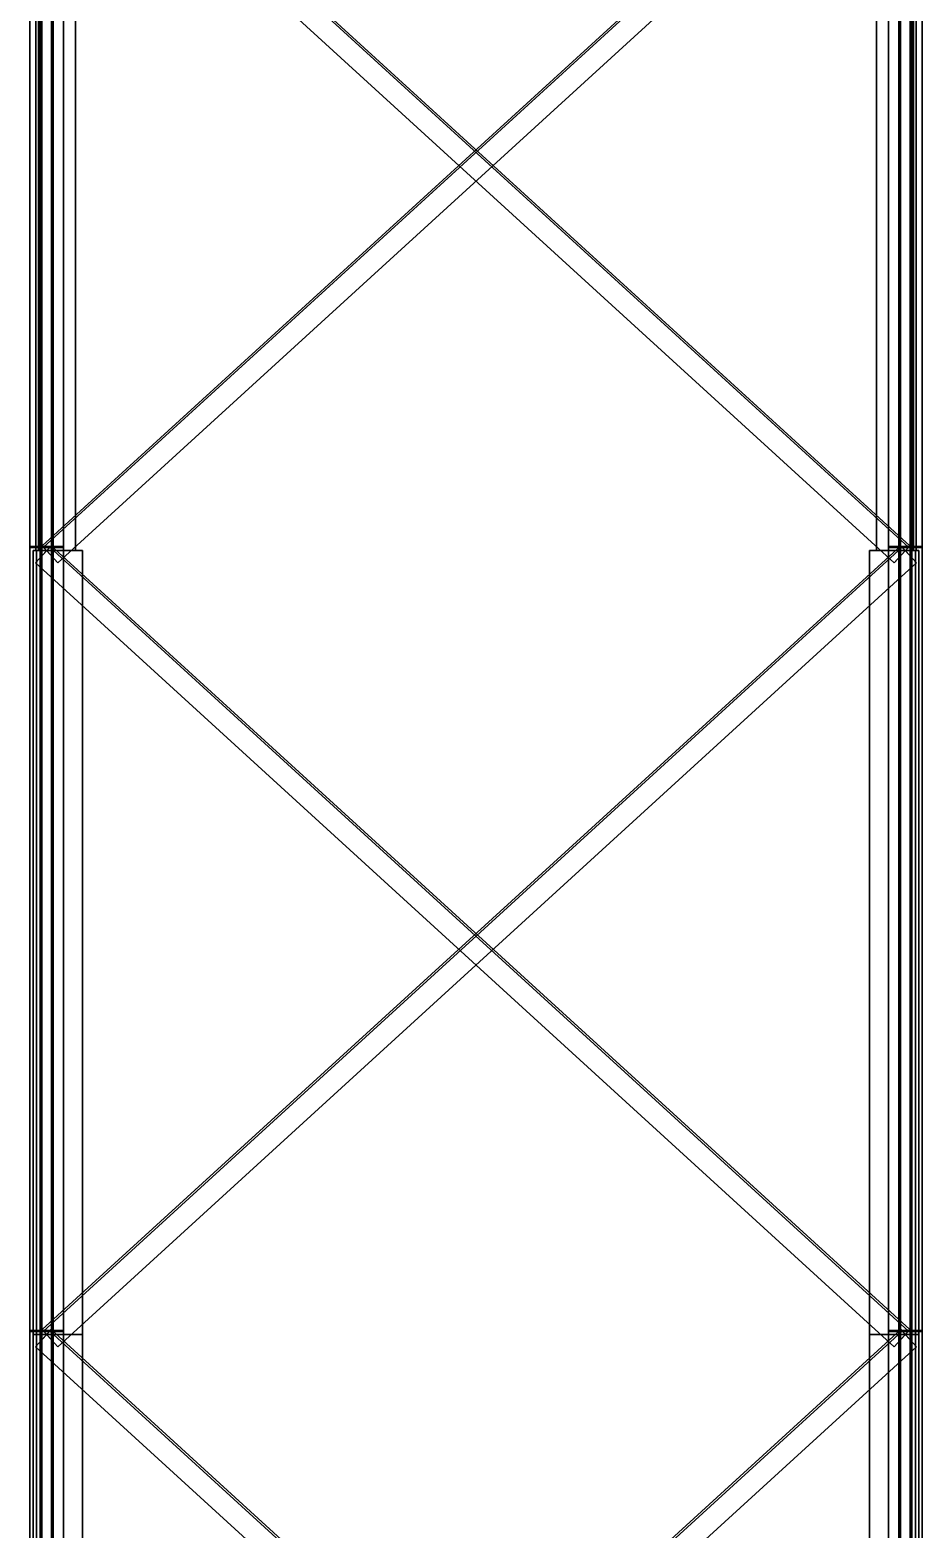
# Model space of a CAD drawing. Extents: x -14.2 to 13.4, y -20.5 to 46.3.
# Drawn here: x -1.351 to 1.351, y 28.161 to 32.702 of the extents above; entities that cross this region are included whole.
import ezdxf

# ---------------------------------------------------------------- set-up
doc = ezdxf.new("R2010")
doc.units = 0

msp = doc.modelspace()

# ---------------------------------------------------------------- linework, layer by layer
at = {"layer": '1', "color": 5}
for points in [[(-1.2867, 33.5146, 1.0197), (1.3133, 31.1396, 1.0197), (1.2661, 31.0879, 1.0197), (-1.3339, 33.4629, 1.0197)], [(-1.3339, 33.4629, -1.0197), (1.2661, 31.0879, -1.0197), (1.3133, 31.1396, -1.0197), (-1.2867, 33.5146, -1.0197)], [(1.3339, 33.4629, 1.0197), (-1.2661, 31.0879, 1.0197), (-1.3133, 31.1396, 1.0197), (1.2867, 33.5146, 1.0197)], [(1.2867, 33.5146, 0.9497), (-1.3133, 31.1396, 0.9497), (-1.3093, 31.1351, 0.9497), (1.2907, 33.5101, 0.9497)], [(1.2867, 33.5146, 1.0197), (-1.3133, 31.1396, 1.0197), (-1.3133, 31.1396, 0.9497), (1.2867, 33.5146, 0.9497)], [(1.2867, 33.5146, -0.9497), (-1.3133, 31.1396, -0.9497), (-1.3133, 31.1396, -1.0197), (1.2867, 33.5146, -1.0197)], [(1.2907, 33.5101, -0.9497), (-1.3093, 31.1351, -0.9497), (-1.3133, 31.1396, -0.9497), (1.2867, 33.5146, -0.9497)], [(1.2867, 33.5146, -1.0197), (-1.3133, 31.1396, -1.0197), (-1.2661, 31.0879, -1.0197), (1.3339, 33.4629, -1.0197)], [(-1.2907, 33.5101, 0.9497), (1.3093, 31.1351, 0.9497), (1.3133, 31.1396, 0.9497), (-1.2867, 33.5146, 0.9497)], [(-1.2867, 33.5146, -0.9497), (1.3133, 31.1396, -0.9497), (1.3093, 31.1351, -0.9497), (-1.2907, 33.5101, -0.9497)], [(-1.2867, 33.5146, 0.9497), (1.3133, 31.1396, 0.9497), (1.3133, 31.1396, 1.0197), (-1.2867, 33.5146, 1.0197)], [(-1.2867, 33.5146, -1.0197), (1.3133, 31.1396, -1.0197), (1.3133, 31.1396, -0.9497), (-1.2867, 33.5146, -0.9497)], [(-1.3506, 33.5125, 0.9852), (-1.3506, 31.1375, -1.0148), (-1.2806, 31.1375, -1.0148), (-1.2806, 33.5125, 0.9852)], [(-1.3506, 33.5092, 0.989), (-1.3506, 31.1342, -1.011), (-1.3506, 31.1375, -1.0148), (-1.3506, 33.5125, 0.9852)], [(-1.2856, 33.5092, 0.989), (-1.2856, 31.1342, -1.011), (-1.3506, 31.1342, -1.011), (-1.3506, 33.5092, 0.989)], [(-1.3339, 33.4629, 1.0137), (1.2661, 31.0879, 1.0137), (1.3093, 31.1351, 1.0137), (-1.2907, 33.5101, 1.0137)], [(-1.2907, 33.5101, -1.0137), (1.3093, 31.1351, -1.0137), (1.2661, 31.0879, -1.0137), (-1.3339, 33.4629, -1.0137)], [(-1.2494, 33.5125, -0.9852), (-1.2494, 31.1375, 1.0148), (-1.3194, 31.1375, 1.0148), (-1.3194, 33.5125, -0.9852)], [(-1.3194, 33.5125, -0.9852), (-1.3194, 31.1375, 1.0148), (-1.3194, 31.0924, 0.9613), (-1.3194, 33.4674, -1.0387)], [(-1.3144, 33.5092, -0.989), (-1.3144, 31.1342, 1.011), (-1.2494, 31.1342, 1.011), (-1.2494, 33.5092, -0.989)], [(-1.3144, 33.4674, -1.0387), (-1.3144, 31.0924, 0.9613), (-1.3144, 31.1342, 1.011), (-1.3144, 33.5092, -0.989)], [(1.2907, 33.5101, 1.0137), (-1.3093, 31.1351, 1.0137), (-1.2661, 31.0879, 1.0137), (1.3339, 33.4629, 1.0137)], [(1.2907, 33.5101, 0.9497), (-1.3093, 31.1351, 0.9497), (-1.3093, 31.1351, 1.0137), (1.2907, 33.5101, 1.0137)], [(1.2907, 33.5101, -1.0137), (-1.3093, 31.1351, -1.0137), (-1.3093, 31.1351, -0.9497), (1.2907, 33.5101, -0.9497)], [(1.3339, 33.4629, -1.0137), (-1.2661, 31.0879, -1.0137), (-1.3093, 31.1351, -1.0137), (1.2907, 33.5101, -1.0137)], [(-1.2907, 33.5101, 1.0137), (1.3093, 31.1351, 1.0137), (1.3093, 31.1351, 0.9497), (-1.2907, 33.5101, 0.9497)], [(-1.2907, 33.5101, -0.9497), (1.3093, 31.1351, -0.9497), (1.3093, 31.1351, -1.0137), (-1.2907, 33.5101, -1.0137)], [(-1.2856, 33.4674, 1.0387), (-1.2856, 31.0924, -0.9613), (-1.2856, 31.1342, -1.011), (-1.2856, 33.5092, 0.989)], [(-1.2806, 33.5125, 0.9852), (-1.2806, 31.1375, -1.0148), (-1.2806, 31.0924, -0.9613), (-1.2806, 33.4674, 1.0387)], [(-1.2494, 33.5092, -0.989), (-1.2494, 31.1342, 1.011), (-1.2494, 31.1375, 1.0148), (-1.2494, 33.5125, -0.9852)], [(1.2494, 33.5125, 0.9852), (1.2494, 31.1375, -1.0148), (1.3194, 31.1375, -1.0148), (1.3194, 33.5125, 0.9852)], [(1.2494, 33.5092, 0.989), (1.2494, 31.1342, -1.011), (1.2494, 31.1375, -1.0148), (1.2494, 33.5125, 0.9852)], [(1.3144, 33.5092, 0.989), (1.3144, 31.1342, -1.011), (1.2494, 31.1342, -1.011), (1.2494, 33.5092, 0.989)], [(1.3506, 33.5125, -0.9852), (1.3506, 31.1375, 1.0148), (1.2806, 31.1375, 1.0148), (1.2806, 33.5125, -0.9852)], [(1.2806, 33.5125, -0.9852), (1.2806, 31.1375, 1.0148), (1.2806, 31.0924, 0.9613), (1.2806, 33.4674, -1.0387)], [(1.2856, 33.5092, -0.989), (1.2856, 31.1342, 1.011), (1.3506, 31.1342, 1.011), (1.3506, 33.5092, -0.989)], [(1.2856, 33.4674, -1.0387), (1.2856, 31.0924, 0.9613), (1.2856, 31.1342, 1.011), (1.2856, 33.5092, -0.989)], [(1.3144, 33.4674, 1.0387), (1.3144, 31.0924, -0.9613), (1.3144, 31.1342, -1.011), (1.3144, 33.5092, 0.989)], [(1.3194, 33.5125, 0.9852), (1.3194, 31.1375, -1.0148), (1.3194, 31.0924, -0.9613), (1.3194, 33.4674, 1.0387)], [(1.3506, 33.5092, -0.989), (1.3506, 31.1342, 1.011), (1.3506, 31.1375, 1.0148), (1.3506, 33.5125, -0.9852)], [(-1.3339, 33.4629, 1.0197), (1.2661, 31.0879, 1.0197), (1.2661, 31.0879, 1.0137), (-1.3339, 33.4629, 1.0137)], [(-1.3339, 33.4629, -1.0137), (1.2661, 31.0879, -1.0137), (1.2661, 31.0879, -1.0197), (-1.3339, 33.4629, -1.0197)], [(-1.3194, 33.4674, -1.0387), (-1.3194, 31.0924, 0.9613), (-1.3144, 31.0924, 0.9613), (-1.3144, 33.4674, -1.0387)], [(-1.2806, 33.4674, 1.0387), (-1.2806, 31.0924, -0.9613), (-1.2856, 31.0924, -0.9613), (-1.2856, 33.4674, 1.0387)], [(1.3339, 33.4629, 1.0137), (-1.2661, 31.0879, 1.0137), (-1.2661, 31.0879, 1.0197), (1.3339, 33.4629, 1.0197)], [(1.3339, 33.4629, -1.0197), (-1.2661, 31.0879, -1.0197), (-1.2661, 31.0879, -1.0137), (1.3339, 33.4629, -1.0137)], [(1.2806, 33.4674, -1.0387), (1.2806, 31.0924, 0.9613), (1.2856, 31.0924, 0.9613), (1.2856, 33.4674, -1.0387)], [(1.3194, 33.4674, 1.0387), (1.3194, 31.0924, -0.9613), (1.3144, 31.0924, -0.9613), (1.3144, 33.4674, 1.0387)], [(-1.2806, 31.1375, -1.0148), (-1.3506, 31.1375, -1.0148), (-1.3506, 31.1342, -1.011)], [(-1.2806, 31.1375, -1.0148), (-1.3506, 31.1342, -1.011), (-1.2856, 31.1342, -1.011)], [(-1.3506, 31.1375, 0.9852), (-1.3506, 28.7625, -1.0148), (-1.2806, 28.7625, -1.0148), (-1.2806, 31.1375, 0.9852)], [(-1.3506, 31.1342, 0.989), (-1.3506, 28.7592, -1.011), (-1.3506, 28.7625, -1.0148), (-1.3506, 31.1375, 0.9852)], [(-1.2806, 31.1375, 0.9852), (-1.3506, 31.1375, 0.9852), (-1.3506, 31.1342, 0.989)], [(-1.2806, 31.1375, 0.9852), (-1.3506, 31.1342, 0.989), (-1.2856, 31.1342, 0.989)], [(-1.2856, 31.1342, 0.989), (-1.2856, 28.7592, -1.011), (-1.3506, 28.7592, -1.011), (-1.3506, 31.1342, 0.989)], [(-1.2867, 31.1396, 1.0197), (1.3133, 28.7646, 1.0197), (1.2661, 28.7129, 1.0197), (-1.3339, 31.0879, 1.0197)], [(-1.2867, 31.1396, 1.0197), (-1.2907, 31.1351, 1.0137), (-1.3339, 31.0879, 1.0137)], [(-1.2867, 31.1396, 1.0197), (-1.3339, 31.0879, 1.0137), (-1.3339, 31.0879, 1.0197)], [(-1.3339, 31.0879, -1.0197), (1.2661, 28.7129, -1.0197), (1.3133, 28.7646, -1.0197), (-1.2867, 31.1396, -1.0197)], [(-1.2867, 31.1396, -1.0197), (-1.3339, 31.0879, -1.0197), (-1.3339, 31.0879, -1.0137)], [(-1.2867, 31.1396, -1.0197), (-1.3339, 31.0879, -1.0137), (-1.2907, 31.1351, -1.0137)], [(-1.3339, 31.0879, 1.0137), (1.2661, 28.7129, 1.0137), (1.3093, 28.7601, 1.0137), (-1.2907, 31.1351, 1.0137)], [(-1.2907, 31.1351, -1.0137), (1.3093, 28.7601, -1.0137), (1.2661, 28.7129, -1.0137), (-1.3339, 31.0879, -1.0137)], [(-1.3194, 31.1375, 1.0148), (-1.2494, 31.1375, 1.0148), (-1.2494, 31.1342, 1.011)], [(-1.3194, 31.1375, 1.0148), (-1.2494, 31.1342, 1.011), (-1.3144, 31.1342, 1.011)], [(-1.3194, 31.1375, 1.0148), (-1.3144, 31.1342, 1.011), (-1.3144, 31.0924, 0.9613)], [(-1.3194, 31.1375, 1.0148), (-1.3144, 31.0924, 0.9613), (-1.3194, 31.0924, 0.9613)], [(-1.2494, 31.1375, -0.9852), (-1.2494, 28.7625, 1.0148), (-1.3194, 28.7625, 1.0148), (-1.3194, 31.1375, -0.9852)], [(-1.3194, 31.1375, -0.9852), (-1.3194, 28.7625, 1.0148), (-1.3194, 28.7174, 0.9613), (-1.3194, 31.0924, -1.0387)], [(-1.3194, 31.1375, -0.9852), (-1.2494, 31.1375, -0.9852), (-1.2494, 31.1342, -0.989)], [(-1.3194, 31.1375, -0.9852), (-1.2494, 31.1342, -0.989), (-1.3144, 31.1342, -0.989)], [(-1.3194, 31.1375, -0.9852), (-1.3144, 31.1342, -0.989), (-1.3144, 31.0924, -1.0387)], [(-1.3194, 31.1375, -0.9852), (-1.3144, 31.0924, -1.0387), (-1.3194, 31.0924, -1.0387)], [(-1.3144, 31.1342, -0.989), (-1.3144, 28.7592, 1.011), (-1.2494, 28.7592, 1.011), (-1.2494, 31.1342, -0.989)], [(-1.3144, 31.0924, -1.0387), (-1.3144, 28.7174, 0.9613), (-1.3144, 28.7592, 1.011), (-1.3144, 31.1342, -0.989)], [(-1.3133, 31.1396, 1.0197), (-1.2661, 31.0879, 1.0197), (-1.2661, 31.0879, 1.0137)], [(-1.3133, 31.1396, 1.0197), (-1.2661, 31.0879, 1.0137), (-1.3093, 31.1351, 1.0137)], [(-1.3133, 31.1396, 1.0197), (-1.3093, 31.1351, 1.0137), (-1.3093, 31.1351, 0.9497)], [(-1.3133, 31.1396, 1.0197), (-1.3093, 31.1351, 0.9497), (-1.3133, 31.1396, 0.9497)], [(-1.3133, 31.1396, -1.0197), (-1.3133, 31.1396, -0.9497), (-1.3093, 31.1351, -0.9497)], [(-1.3133, 31.1396, -1.0197), (-1.3093, 31.1351, -0.9497), (-1.3093, 31.1351, -1.0137)], [(-1.3133, 31.1396, -1.0197), (-1.3093, 31.1351, -1.0137), (-1.2661, 31.0879, -1.0137)], [(-1.3133, 31.1396, -1.0197), (-1.2661, 31.0879, -1.0137), (-1.2661, 31.0879, -1.0197)], [(1.3339, 31.0879, 1.0197), (-1.2661, 28.7129, 1.0197), (-1.3133, 28.7646, 1.0197), (1.2867, 31.1396, 1.0197)], [(1.2867, 31.1396, 0.9497), (-1.3133, 28.7646, 0.9497), (-1.3093, 28.7601, 0.9497), (1.2907, 31.1351, 0.9497)], [(1.2867, 31.1396, 1.0197), (-1.3133, 28.7646, 1.0197), (-1.3133, 28.7646, 0.9497), (1.2867, 31.1396, 0.9497)], [(1.2867, 31.1396, -0.9497), (-1.3133, 28.7646, -0.9497), (-1.3133, 28.7646, -1.0197), (1.2867, 31.1396, -1.0197)], [(1.2907, 31.1351, -0.9497), (-1.3093, 28.7601, -0.9497), (-1.3133, 28.7646, -0.9497), (1.2867, 31.1396, -0.9497)], [(1.2867, 31.1396, -1.0197), (-1.3133, 28.7646, -1.0197), (-1.2661, 28.7129, -1.0197), (1.3339, 31.0879, -1.0197)], [(1.2907, 31.1351, 1.0137), (-1.3093, 28.7601, 1.0137), (-1.2661, 28.7129, 1.0137), (1.3339, 31.0879, 1.0137)], [(1.2907, 31.1351, 0.9497), (-1.3093, 28.7601, 0.9497), (-1.3093, 28.7601, 1.0137), (1.2907, 31.1351, 1.0137)], [(1.2907, 31.1351, -1.0137), (-1.3093, 28.7601, -1.0137), (-1.3093, 28.7601, -0.9497), (1.2907, 31.1351, -0.9497)], [(1.3339, 31.0879, -1.0137), (-1.2661, 28.7129, -1.0137), (-1.3093, 28.7601, -1.0137), (1.2907, 31.1351, -1.0137)], [(-1.2907, 31.1351, 0.9497), (1.3093, 28.7601, 0.9497), (1.3133, 28.7646, 0.9497), (-1.2867, 31.1396, 0.9497)], [(-1.2867, 31.1396, 1.0197), (-1.2867, 31.1396, 0.9497), (-1.2907, 31.1351, 0.9497)], [(-1.2867, 31.1396, 1.0197), (-1.2907, 31.1351, 0.9497), (-1.2907, 31.1351, 1.0137)], [(-1.2867, 31.1396, -0.9497), (1.3133, 28.7646, -0.9497), (1.3093, 28.7601, -0.9497), (-1.2907, 31.1351, -0.9497)], [(-1.2867, 31.1396, -1.0197), (-1.2907, 31.1351, -1.0137), (-1.2907, 31.1351, -0.9497)], [(-1.2867, 31.1396, -1.0197), (-1.2907, 31.1351, -0.9497), (-1.2867, 31.1396, -0.9497)], [(-1.2907, 31.1351, 1.0137), (1.3093, 28.7601, 1.0137), (1.3093, 28.7601, 0.9497), (-1.2907, 31.1351, 0.9497)], [(-1.2907, 31.1351, -0.9497), (1.3093, 28.7601, -0.9497), (1.3093, 28.7601, -1.0137), (-1.2907, 31.1351, -1.0137)], [(-1.2867, 31.1396, 0.9497), (1.3133, 28.7646, 0.9497), (1.3133, 28.7646, 1.0197), (-1.2867, 31.1396, 1.0197)], [(-1.2867, 31.1396, -1.0197), (1.3133, 28.7646, -1.0197), (1.3133, 28.7646, -0.9497), (-1.2867, 31.1396, -0.9497)], [(-1.2806, 31.1375, -1.0148), (-1.2856, 31.1342, -1.011), (-1.2856, 31.0924, -0.9613)], [(-1.2806, 31.1375, -1.0148), (-1.2856, 31.0924, -0.9613), (-1.2806, 31.0924, -0.9613)], [(-1.2806, 31.1375, 0.9852), (-1.2856, 31.1342, 0.989), (-1.2856, 31.0924, 1.0387)], [(-1.2806, 31.1375, 0.9852), (-1.2856, 31.0924, 1.0387), (-1.2806, 31.0924, 1.0387)], [(-1.2856, 31.0924, 1.0387), (-1.2856, 28.7174, -0.9613), (-1.2856, 28.7592, -1.011), (-1.2856, 31.1342, 0.989)], [(-1.2806, 31.1375, 0.9852), (-1.2806, 28.7625, -1.0148), (-1.2806, 28.7174, -0.9613), (-1.2806, 31.0924, 1.0387)], [(-1.2494, 31.1342, -0.989), (-1.2494, 28.7592, 1.011), (-1.2494, 28.7625, 1.0148), (-1.2494, 31.1375, -0.9852)], [(1.3194, 31.1375, -1.0148), (1.2494, 31.1375, -1.0148), (1.2494, 31.1342, -1.011)], [(1.3194, 31.1375, -1.0148), (1.2494, 31.1342, -1.011), (1.3144, 31.1342, -1.011)], [(1.2494, 31.1375, 0.9852), (1.2494, 28.7625, -1.0148), (1.3194, 28.7625, -1.0148), (1.3194, 31.1375, 0.9852)], [(1.2494, 31.1342, 0.989), (1.2494, 28.7592, -1.011), (1.2494, 28.7625, -1.0148), (1.2494, 31.1375, 0.9852)], [(1.3194, 31.1375, 0.9852), (1.2494, 31.1375, 0.9852), (1.2494, 31.1342, 0.989)], [(1.3194, 31.1375, 0.9852), (1.2494, 31.1342, 0.989), (1.3144, 31.1342, 0.989)], [(1.3144, 31.1342, 0.989), (1.3144, 28.7592, -1.011), (1.2494, 28.7592, -1.011), (1.2494, 31.1342, 0.989)], [(1.3133, 31.1396, 1.0197), (1.3093, 31.1351, 1.0137), (1.2661, 31.0879, 1.0137)], [(1.3133, 31.1396, 1.0197), (1.2661, 31.0879, 1.0137), (1.2661, 31.0879, 1.0197)], [(1.3133, 31.1396, -1.0197), (1.2661, 31.0879, -1.0197), (1.2661, 31.0879, -1.0137)], [(1.3133, 31.1396, -1.0197), (1.2661, 31.0879, -1.0137), (1.3093, 31.1351, -1.0137)], [(1.2806, 31.1375, 1.0148), (1.3506, 31.1375, 1.0148), (1.3506, 31.1342, 1.011)], [(1.2806, 31.1375, 1.0148), (1.3506, 31.1342, 1.011), (1.2856, 31.1342, 1.011)], [(1.2806, 31.1375, 1.0148), (1.2856, 31.1342, 1.011), (1.2856, 31.0924, 0.9613)], [(1.2806, 31.1375, 1.0148), (1.2856, 31.0924, 0.9613), (1.2806, 31.0924, 0.9613)], [(1.3506, 31.1375, -0.9852), (1.3506, 28.7625, 1.0148), (1.2806, 28.7625, 1.0148), (1.2806, 31.1375, -0.9852)], [(1.2806, 31.1375, -0.9852), (1.2806, 28.7625, 1.0148), (1.2806, 28.7174, 0.9613), (1.2806, 31.0924, -1.0387)], [(1.2806, 31.1375, -0.9852), (1.3506, 31.1375, -0.9852), (1.3506, 31.1342, -0.989)], [(1.2806, 31.1375, -0.9852), (1.3506, 31.1342, -0.989), (1.2856, 31.1342, -0.989)], [(1.2806, 31.1375, -0.9852), (1.2856, 31.1342, -0.989), (1.2856, 31.0924, -1.0387)], [(1.2806, 31.1375, -0.9852), (1.2856, 31.0924, -1.0387), (1.2806, 31.0924, -1.0387)], [(1.2856, 31.1342, -0.989), (1.2856, 28.7592, 1.011), (1.3506, 28.7592, 1.011), (1.3506, 31.1342, -0.989)], [(1.2856, 31.0924, -1.0387), (1.2856, 28.7174, 0.9613), (1.2856, 28.7592, 1.011), (1.2856, 31.1342, -0.989)], [(1.2867, 31.1396, 1.0197), (1.3339, 31.0879, 1.0197), (1.3339, 31.0879, 1.0137)], [(1.2867, 31.1396, 1.0197), (1.3339, 31.0879, 1.0137), (1.2907, 31.1351, 1.0137)], [(1.2867, 31.1396, 1.0197), (1.2907, 31.1351, 1.0137), (1.2907, 31.1351, 0.9497)], [(1.2867, 31.1396, 1.0197), (1.2907, 31.1351, 0.9497), (1.2867, 31.1396, 0.9497)], [(1.2867, 31.1396, -1.0197), (1.2867, 31.1396, -0.9497), (1.2907, 31.1351, -0.9497)], [(1.2867, 31.1396, -1.0197), (1.2907, 31.1351, -0.9497), (1.2907, 31.1351, -1.0137)], [(1.2867, 31.1396, -1.0197), (1.2907, 31.1351, -1.0137), (1.3339, 31.0879, -1.0137)], [(1.2867, 31.1396, -1.0197), (1.3339, 31.0879, -1.0137), (1.3339, 31.0879, -1.0197)], [(1.3133, 31.1396, 1.0197), (1.3133, 31.1396, 0.9497), (1.3093, 31.1351, 0.9497)], [(1.3133, 31.1396, 1.0197), (1.3093, 31.1351, 0.9497), (1.3093, 31.1351, 1.0137)], [(1.3133, 31.1396, -1.0197), (1.3093, 31.1351, -1.0137), (1.3093, 31.1351, -0.9497)], [(1.3133, 31.1396, -1.0197), (1.3093, 31.1351, -0.9497), (1.3133, 31.1396, -0.9497)], [(1.3194, 31.1375, -1.0148), (1.3144, 31.1342, -1.011), (1.3144, 31.0924, -0.9613)], [(1.3194, 31.1375, -1.0148), (1.3144, 31.0924, -0.9613), (1.3194, 31.0924, -0.9613)], [(1.3194, 31.1375, 0.9852), (1.3144, 31.1342, 0.989), (1.3144, 31.0924, 1.0387)], [(1.3194, 31.1375, 0.9852), (1.3144, 31.0924, 1.0387), (1.3194, 31.0924, 1.0387)], [(1.3144, 31.0924, 1.0387), (1.3144, 28.7174, -0.9613), (1.3144, 28.7592, -1.011), (1.3144, 31.1342, 0.989)], [(1.3194, 31.1375, 0.9852), (1.3194, 28.7625, -1.0148), (1.3194, 28.7174, -0.9613), (1.3194, 31.0924, 1.0387)], [(1.3506, 31.1342, -0.989), (1.3506, 28.7592, 1.011), (1.3506, 28.7625, 1.0148), (1.3506, 31.1375, -0.9852)], [(-1.3339, 31.0879, 1.0197), (1.2661, 28.7129, 1.0197), (1.2661, 28.7129, 1.0137), (-1.3339, 31.0879, 1.0137)], [(-1.3339, 31.0879, -1.0137), (1.2661, 28.7129, -1.0137), (1.2661, 28.7129, -1.0197), (-1.3339, 31.0879, -1.0197)], [(-1.3194, 31.0924, -1.0387), (-1.3194, 28.7174, 0.9613), (-1.3144, 28.7174, 0.9613), (-1.3144, 31.0924, -1.0387)], [(-1.2806, 31.0924, 1.0387), (-1.2806, 28.7174, -0.9613), (-1.2856, 28.7174, -0.9613), (-1.2856, 31.0924, 1.0387)], [(1.3339, 31.0879, 1.0137), (-1.2661, 28.7129, 1.0137), (-1.2661, 28.7129, 1.0197), (1.3339, 31.0879, 1.0197)], [(1.3339, 31.0879, -1.0197), (-1.2661, 28.7129, -1.0197), (-1.2661, 28.7129, -1.0137), (1.3339, 31.0879, -1.0137)], [(1.2806, 31.0924, -1.0387), (1.2806, 28.7174, 0.9613), (1.2856, 28.7174, 0.9613), (1.2856, 31.0924, -1.0387)], [(1.3194, 31.0924, 1.0387), (1.3194, 28.7174, -0.9613), (1.3144, 28.7174, -0.9613), (1.3144, 31.0924, 1.0387)], [(-1.2806, 28.7625, -1.0148), (-1.3506, 28.7625, -1.0148), (-1.3506, 28.7592, -1.011)], [(-1.2806, 28.7625, -1.0148), (-1.3506, 28.7592, -1.011), (-1.2856, 28.7592, -1.011)], [(-1.3506, 28.7625, 0.9852), (-1.3506, 26.3875, -1.0148), (-1.2806, 26.3875, -1.0148), (-1.2806, 28.7625, 0.9852)], [(-1.3506, 28.7592, 0.989), (-1.3506, 26.3842, -1.011), (-1.3506, 26.3875, -1.0148), (-1.3506, 28.7625, 0.9852)], [(-1.2806, 28.7625, 0.9852), (-1.3506, 28.7625, 0.9852), (-1.3506, 28.7592, 0.989)], [(-1.2806, 28.7625, 0.9852), (-1.3506, 28.7592, 0.989), (-1.2856, 28.7592, 0.989)], [(-1.2856, 28.7592, 0.989), (-1.2856, 26.3842, -1.011), (-1.3506, 26.3842, -1.011), (-1.3506, 28.7592, 0.989)], [(-1.2867, 28.7646, 1.0197), (1.3133, 26.3896, 1.0197), (1.2661, 26.3379, 1.0197), (-1.3339, 28.7129, 1.0197)], [(-1.2867, 28.7646, 1.0197), (-1.2907, 28.7601, 1.0137), (-1.3339, 28.7129, 1.0137)], [(-1.2867, 28.7646, 1.0197), (-1.3339, 28.7129, 1.0137), (-1.3339, 28.7129, 1.0197)], [(-1.3339, 28.7129, -1.0197), (1.2661, 26.3379, -1.0197), (1.3133, 26.3896, -1.0197), (-1.2867, 28.7646, -1.0197)], [(-1.2867, 28.7646, -1.0197), (-1.3339, 28.7129, -1.0197), (-1.3339, 28.7129, -1.0137)], [(-1.2867, 28.7646, -1.0197), (-1.3339, 28.7129, -1.0137), (-1.2907, 28.7601, -1.0137)], [(-1.3339, 28.7129, 1.0137), (1.2661, 26.3379, 1.0137), (1.3093, 26.3851, 1.0137), (-1.2907, 28.7601, 1.0137)], [(-1.2907, 28.7601, -1.0137), (1.3093, 26.3851, -1.0137), (1.2661, 26.3379, -1.0137), (-1.3339, 28.7129, -1.0137)], [(-1.3194, 28.7625, 1.0148), (-1.2494, 28.7625, 1.0148), (-1.2494, 28.7592, 1.011)], [(-1.3194, 28.7625, 1.0148), (-1.2494, 28.7592, 1.011), (-1.3144, 28.7592, 1.011)], [(-1.3194, 28.7625, 1.0148), (-1.3144, 28.7592, 1.011), (-1.3144, 28.7174, 0.9613)], [(-1.3194, 28.7625, 1.0148), (-1.3144, 28.7174, 0.9613), (-1.3194, 28.7174, 0.9613)], [(-1.2494, 28.7625, -0.9852), (-1.2494, 26.3875, 1.0148), (-1.3194, 26.3875, 1.0148), (-1.3194, 28.7625, -0.9852)], [(-1.3194, 28.7625, -0.9852), (-1.3194, 26.3875, 1.0148), (-1.3194, 26.3424, 0.9613), (-1.3194, 28.7174, -1.0387)], [(-1.3194, 28.7625, -0.9852), (-1.2494, 28.7625, -0.9852), (-1.2494, 28.7592, -0.989)], [(-1.3194, 28.7625, -0.9852), (-1.2494, 28.7592, -0.989), (-1.3144, 28.7592, -0.989)], [(-1.3194, 28.7625, -0.9852), (-1.3144, 28.7592, -0.989), (-1.3144, 28.7174, -1.0387)], [(-1.3194, 28.7625, -0.9852), (-1.3144, 28.7174, -1.0387), (-1.3194, 28.7174, -1.0387)], [(-1.3144, 28.7592, -0.989), (-1.3144, 26.3842, 1.011), (-1.2494, 26.3842, 1.011), (-1.2494, 28.7592, -0.989)], [(-1.3144, 28.7174, -1.0387), (-1.3144, 26.3424, 0.9613), (-1.3144, 26.3842, 1.011), (-1.3144, 28.7592, -0.989)], [(-1.3133, 28.7646, 1.0197), (-1.2661, 28.7129, 1.0197), (-1.2661, 28.7129, 1.0137)], [(-1.3133, 28.7646, 1.0197), (-1.2661, 28.7129, 1.0137), (-1.3093, 28.7601, 1.0137)], [(-1.3133, 28.7646, 1.0197), (-1.3093, 28.7601, 1.0137), (-1.3093, 28.7601, 0.9497)], [(-1.3133, 28.7646, 1.0197), (-1.3093, 28.7601, 0.9497), (-1.3133, 28.7646, 0.9497)], [(-1.3133, 28.7646, -1.0197), (-1.3133, 28.7646, -0.9497), (-1.3093, 28.7601, -0.9497)], [(-1.3133, 28.7646, -1.0197), (-1.3093, 28.7601, -0.9497), (-1.3093, 28.7601, -1.0137)], [(-1.3133, 28.7646, -1.0197), (-1.3093, 28.7601, -1.0137), (-1.2661, 28.7129, -1.0137)], [(-1.3133, 28.7646, -1.0197), (-1.2661, 28.7129, -1.0137), (-1.2661, 28.7129, -1.0197)], [(1.3339, 28.7129, 1.0197), (-1.2661, 26.3379, 1.0197), (-1.3133, 26.3896, 1.0197), (1.2867, 28.7646, 1.0197)], [(1.2867, 28.7646, 0.9497), (-1.3133, 26.3896, 0.9497), (-1.3093, 26.3851, 0.9497), (1.2907, 28.7601, 0.9497)], [(1.2867, 28.7646, 1.0197), (-1.3133, 26.3896, 1.0197), (-1.3133, 26.3896, 0.9497), (1.2867, 28.7646, 0.9497)], [(1.2867, 28.7646, -0.9497), (-1.3133, 26.3896, -0.9497), (-1.3133, 26.3896, -1.0197), (1.2867, 28.7646, -1.0197)], [(1.2907, 28.7601, -0.9497), (-1.3093, 26.3851, -0.9497), (-1.3133, 26.3896, -0.9497), (1.2867, 28.7646, -0.9497)], [(1.2867, 28.7646, -1.0197), (-1.3133, 26.3896, -1.0197), (-1.2661, 26.3379, -1.0197), (1.3339, 28.7129, -1.0197)], [(1.2907, 28.7601, 1.0137), (-1.3093, 26.3851, 1.0137), (-1.2661, 26.3379, 1.0137), (1.3339, 28.7129, 1.0137)], [(1.2907, 28.7601, 0.9497), (-1.3093, 26.3851, 0.9497), (-1.3093, 26.3851, 1.0137), (1.2907, 28.7601, 1.0137)], [(1.2907, 28.7601, -1.0137), (-1.3093, 26.3851, -1.0137), (-1.3093, 26.3851, -0.9497), (1.2907, 28.7601, -0.9497)], [(1.3339, 28.7129, -1.0137), (-1.2661, 26.3379, -1.0137), (-1.3093, 26.3851, -1.0137), (1.2907, 28.7601, -1.0137)], [(-1.2907, 28.7601, 0.9497), (1.3093, 26.3851, 0.9497), (1.3133, 26.3896, 0.9497), (-1.2867, 28.7646, 0.9497)], [(-1.2867, 28.7646, 1.0197), (-1.2867, 28.7646, 0.9497), (-1.2907, 28.7601, 0.9497)], [(-1.2867, 28.7646, 1.0197), (-1.2907, 28.7601, 0.9497), (-1.2907, 28.7601, 1.0137)], [(-1.2867, 28.7646, -0.9497), (1.3133, 26.3896, -0.9497), (1.3093, 26.3851, -0.9497), (-1.2907, 28.7601, -0.9497)], [(-1.2867, 28.7646, -1.0197), (-1.2907, 28.7601, -1.0137), (-1.2907, 28.7601, -0.9497)], [(-1.2867, 28.7646, -1.0197), (-1.2907, 28.7601, -0.9497), (-1.2867, 28.7646, -0.9497)], [(-1.2907, 28.7601, 1.0137), (1.3093, 26.3851, 1.0137), (1.3093, 26.3851, 0.9497), (-1.2907, 28.7601, 0.9497)], [(-1.2907, 28.7601, -0.9497), (1.3093, 26.3851, -0.9497), (1.3093, 26.3851, -1.0137), (-1.2907, 28.7601, -1.0137)], [(-1.2867, 28.7646, 0.9497), (1.3133, 26.3896, 0.9497), (1.3133, 26.3896, 1.0197), (-1.2867, 28.7646, 1.0197)], [(-1.2867, 28.7646, -1.0197), (1.3133, 26.3896, -1.0197), (1.3133, 26.3896, -0.9497), (-1.2867, 28.7646, -0.9497)], [(-1.2806, 28.7625, -1.0148), (-1.2856, 28.7592, -1.011), (-1.2856, 28.7174, -0.9613)], [(-1.2806, 28.7625, -1.0148), (-1.2856, 28.7174, -0.9613), (-1.2806, 28.7174, -0.9613)], [(-1.2806, 28.7625, 0.9852), (-1.2856, 28.7592, 0.989), (-1.2856, 28.7174, 1.0387)], [(-1.2806, 28.7625, 0.9852), (-1.2856, 28.7174, 1.0387), (-1.2806, 28.7174, 1.0387)], [(-1.2856, 28.7174, 1.0387), (-1.2856, 26.3424, -0.9613), (-1.2856, 26.3842, -1.011), (-1.2856, 28.7592, 0.989)], [(-1.2806, 28.7625, 0.9852), (-1.2806, 26.3875, -1.0148), (-1.2806, 26.3424, -0.9613), (-1.2806, 28.7174, 1.0387)], [(-1.2494, 28.7592, -0.989), (-1.2494, 26.3842, 1.011), (-1.2494, 26.3875, 1.0148), (-1.2494, 28.7625, -0.9852)], [(1.3194, 28.7625, -1.0148), (1.2494, 28.7625, -1.0148), (1.2494, 28.7592, -1.011)], [(1.3194, 28.7625, -1.0148), (1.2494, 28.7592, -1.011), (1.3144, 28.7592, -1.011)], [(1.2494, 28.7625, 0.9852), (1.2494, 26.3875, -1.0148), (1.3194, 26.3875, -1.0148), (1.3194, 28.7625, 0.9852)], [(1.2494, 28.7592, 0.989), (1.2494, 26.3842, -1.011), (1.2494, 26.3875, -1.0148), (1.2494, 28.7625, 0.9852)], [(1.3194, 28.7625, 0.9852), (1.2494, 28.7625, 0.9852), (1.2494, 28.7592, 0.989)], [(1.3194, 28.7625, 0.9852), (1.2494, 28.7592, 0.989), (1.3144, 28.7592, 0.989)], [(1.3144, 28.7592, 0.989), (1.3144, 26.3842, -1.011), (1.2494, 26.3842, -1.011), (1.2494, 28.7592, 0.989)], [(1.3133, 28.7646, 1.0197), (1.3093, 28.7601, 1.0137), (1.2661, 28.7129, 1.0137)], [(1.3133, 28.7646, 1.0197), (1.2661, 28.7129, 1.0137), (1.2661, 28.7129, 1.0197)], [(1.3133, 28.7646, -1.0197), (1.2661, 28.7129, -1.0197), (1.2661, 28.7129, -1.0137)], [(1.3133, 28.7646, -1.0197), (1.2661, 28.7129, -1.0137), (1.3093, 28.7601, -1.0137)], [(1.2806, 28.7625, 1.0148), (1.3506, 28.7625, 1.0148), (1.3506, 28.7592, 1.011)], [(1.2806, 28.7625, 1.0148), (1.3506, 28.7592, 1.011), (1.2856, 28.7592, 1.011)], [(1.2806, 28.7625, 1.0148), (1.2856, 28.7592, 1.011), (1.2856, 28.7174, 0.9613)], [(1.2806, 28.7625, 1.0148), (1.2856, 28.7174, 0.9613), (1.2806, 28.7174, 0.9613)], [(1.3506, 28.7625, -0.9852), (1.3506, 26.3875, 1.0148), (1.2806, 26.3875, 1.0148), (1.2806, 28.7625, -0.9852)], [(1.2806, 28.7625, -0.9852), (1.2806, 26.3875, 1.0148), (1.2806, 26.3424, 0.9613), (1.2806, 28.7174, -1.0387)], [(1.2806, 28.7625, -0.9852), (1.3506, 28.7625, -0.9852), (1.3506, 28.7592, -0.989)], [(1.2806, 28.7625, -0.9852), (1.3506, 28.7592, -0.989), (1.2856, 28.7592, -0.989)], [(1.2806, 28.7625, -0.9852), (1.2856, 28.7592, -0.989), (1.2856, 28.7174, -1.0387)], [(1.2806, 28.7625, -0.9852), (1.2856, 28.7174, -1.0387), (1.2806, 28.7174, -1.0387)], [(1.2856, 28.7592, -0.989), (1.2856, 26.3842, 1.011), (1.3506, 26.3842, 1.011), (1.3506, 28.7592, -0.989)], [(1.2856, 28.7174, -1.0387), (1.2856, 26.3424, 0.9613), (1.2856, 26.3842, 1.011), (1.2856, 28.7592, -0.989)], [(1.2867, 28.7646, 1.0197), (1.3339, 28.7129, 1.0197), (1.3339, 28.7129, 1.0137)], [(1.2867, 28.7646, 1.0197), (1.3339, 28.7129, 1.0137), (1.2907, 28.7601, 1.0137)], [(1.2867, 28.7646, 1.0197), (1.2907, 28.7601, 1.0137), (1.2907, 28.7601, 0.9497)], [(1.2867, 28.7646, 1.0197), (1.2907, 28.7601, 0.9497), (1.2867, 28.7646, 0.9497)], [(1.2867, 28.7646, -1.0197), (1.2867, 28.7646, -0.9497), (1.2907, 28.7601, -0.9497)], [(1.2867, 28.7646, -1.0197), (1.2907, 28.7601, -0.9497), (1.2907, 28.7601, -1.0137)], [(1.2867, 28.7646, -1.0197), (1.2907, 28.7601, -1.0137), (1.3339, 28.7129, -1.0137)], [(1.2867, 28.7646, -1.0197), (1.3339, 28.7129, -1.0137), (1.3339, 28.7129, -1.0197)], [(1.3133, 28.7646, 1.0197), (1.3133, 28.7646, 0.9497), (1.3093, 28.7601, 0.9497)], [(1.3133, 28.7646, 1.0197), (1.3093, 28.7601, 0.9497), (1.3093, 28.7601, 1.0137)], [(1.3133, 28.7646, -1.0197), (1.3093, 28.7601, -1.0137), (1.3093, 28.7601, -0.9497)], [(1.3133, 28.7646, -1.0197), (1.3093, 28.7601, -0.9497), (1.3133, 28.7646, -0.9497)], [(1.3194, 28.7625, -1.0148), (1.3144, 28.7592, -1.011), (1.3144, 28.7174, -0.9613)], [(1.3194, 28.7625, -1.0148), (1.3144, 28.7174, -0.9613), (1.3194, 28.7174, -0.9613)], [(1.3194, 28.7625, 0.9852), (1.3144, 28.7592, 0.989), (1.3144, 28.7174, 1.0387)], [(1.3194, 28.7625, 0.9852), (1.3144, 28.7174, 1.0387), (1.3194, 28.7174, 1.0387)], [(1.3144, 28.7174, 1.0387), (1.3144, 26.3424, -0.9613), (1.3144, 26.3842, -1.011), (1.3144, 28.7592, 0.989)], [(1.3194, 28.7625, 0.9852), (1.3194, 26.3875, -1.0148), (1.3194, 26.3424, -0.9613), (1.3194, 28.7174, 1.0387)], [(1.3506, 28.7592, -0.989), (1.3506, 26.3842, 1.011), (1.3506, 26.3875, 1.0148), (1.3506, 28.7625, -0.9852)], [(-1.3339, 28.7129, 1.0197), (1.2661, 26.3379, 1.0197), (1.2661, 26.3379, 1.0137), (-1.3339, 28.7129, 1.0137)], [(-1.3339, 28.7129, -1.0137), (1.2661, 26.3379, -1.0137), (1.2661, 26.3379, -1.0197), (-1.3339, 28.7129, -1.0197)], [(-1.3194, 28.7174, -1.0387), (-1.3194, 26.3424, 0.9613), (-1.3144, 26.3424, 0.9613), (-1.3144, 28.7174, -1.0387)], [(-1.2806, 28.7174, 1.0387), (-1.2806, 26.3424, -0.9613), (-1.2856, 26.3424, -0.9613), (-1.2856, 28.7174, 1.0387)], [(1.3339, 28.7129, 1.0137), (-1.2661, 26.3379, 1.0137), (-1.2661, 26.3379, 1.0197), (1.3339, 28.7129, 1.0197)], [(1.3339, 28.7129, -1.0197), (-1.2661, 26.3379, -1.0197), (-1.2661, 26.3379, -1.0137), (1.3339, 28.7129, -1.0137)], [(1.2806, 28.7174, -1.0387), (1.2806, 26.3424, 0.9613), (1.2856, 26.3424, 0.9613), (1.2856, 28.7174, -1.0387)], [(1.3194, 28.7174, 1.0387), (1.3194, 26.3424, -0.9613), (1.3144, 26.3424, -0.9613), (1.3144, 28.7174, 1.0387)]]:
    msp.add_3dface(points, dxfattribs=at)
at = {"layer": '1', "color": 3}
for points in [[(-1.333, 31.125, 0.913), (-1.333, 33.5, 0.913), (-1.333, 33.5, 1.033), (-1.333, 31.125, 1.033)], [(-1.325, 31.125, 0.913), (-1.325, 33.5, 0.913), (-1.333, 33.5, 0.913), (-1.333, 31.125, 0.913)], [(-1.333, 31.125, 1.033), (-1.333, 33.5, 1.033), (-1.213, 33.5, 1.033), (-1.213, 31.125, 1.033)], [(-1.213, 31.125, -1.033), (-1.213, 33.5, -1.033), (-1.333, 33.5, -1.033), (-1.333, 31.125, -1.033)], [(-1.333, 31.125, -0.913), (-1.333, 33.5, -0.913), (-1.325, 33.5, -0.913), (-1.325, 31.125, -0.913)], [(-1.333, 31.125, -1.033), (-1.333, 33.5, -1.033), (-1.333, 33.5, -0.913), (-1.333, 31.125, -0.913)], [(-1.325, 31.125, 1.025), (-1.325, 33.5, 1.025), (-1.325, 33.5, 0.913), (-1.325, 31.125, 0.913)], [(-1.213, 31.125, 1.025), (-1.213, 33.5, 1.025), (-1.325, 33.5, 1.025), (-1.325, 31.125, 1.025)], [(-1.325, 31.125, -1.025), (-1.325, 33.5, -1.025), (-1.213, 33.5, -1.025), (-1.213, 31.125, -1.025)], [(-1.325, 31.125, -0.913), (-1.325, 33.5, -0.913), (-1.325, 33.5, -1.025), (-1.325, 31.125, -1.025)], [(-1.213, 31.125, 1.033), (-1.213, 33.5, 1.033), (-1.213, 33.5, 1.025), (-1.213, 31.125, 1.025)], [(-1.213, 31.125, -1.025), (-1.213, 33.5, -1.025), (-1.213, 33.5, -1.033), (-1.213, 31.125, -1.033)], [(1.213, 31.125, 1.033), (1.213, 33.5, 1.033), (1.333, 33.5, 1.033), (1.333, 31.125, 1.033)], [(1.213, 31.125, 1.025), (1.213, 33.5, 1.025), (1.213, 33.5, 1.033), (1.213, 31.125, 1.033)], [(1.325, 31.125, 1.025), (1.325, 33.5, 1.025), (1.213, 33.5, 1.025), (1.213, 31.125, 1.025)], [(1.213, 31.125, -1.025), (1.213, 33.5, -1.025), (1.325, 33.5, -1.025), (1.325, 31.125, -1.025)], [(1.213, 31.125, -1.033), (1.213, 33.5, -1.033), (1.213, 33.5, -1.025), (1.213, 31.125, -1.025)], [(1.333, 31.125, -1.033), (1.333, 33.5, -1.033), (1.213, 33.5, -1.033), (1.213, 31.125, -1.033)], [(1.325, 31.125, 0.913), (1.325, 33.5, 0.913), (1.325, 33.5, 1.025), (1.325, 31.125, 1.025)], [(1.333, 31.125, 0.913), (1.333, 33.5, 0.913), (1.325, 33.5, 0.913), (1.325, 31.125, 0.913)], [(1.325, 31.125, -0.913), (1.325, 33.5, -0.913), (1.333, 33.5, -0.913), (1.333, 31.125, -0.913)], [(1.325, 31.125, -1.025), (1.325, 33.5, -1.025), (1.325, 33.5, -0.913), (1.325, 31.125, -0.913)], [(1.333, 31.125, 1.033), (1.333, 33.5, 1.033), (1.333, 33.5, 0.913), (1.333, 31.125, 0.913)], [(1.333, 31.125, -0.913), (1.333, 33.5, -0.913), (1.333, 33.5, -1.033), (1.333, 31.125, -1.033)], [(-1.3412, 28.75, 0.8912), (-1.3412, 31.125, 0.8912), (-1.3412, 31.125, 1.0412), (-1.3412, 28.75, 1.0412)], [(-1.3312, 28.75, 0.8912), (-1.3312, 31.125, 0.8912), (-1.3412, 31.125, 0.8912), (-1.3412, 28.75, 0.8912)], [(-1.3412, 28.75, 1.0412), (-1.3412, 31.125, 1.0412), (-1.1912, 31.125, 1.0412), (-1.1912, 28.75, 1.0412)], [(-1.3412, 31.125, 1.0412), (-1.3412, 31.125, 0.8912), (-1.3312, 31.125, 0.8912)], [(-1.3412, 31.125, 1.0412), (-1.3312, 31.125, 0.8912), (-1.3312, 31.125, 1.0312)], [(-1.3412, 31.125, 1.0412), (-1.3312, 31.125, 1.0312), (-1.1912, 31.125, 1.0312)], [(-1.3412, 31.125, 1.0412), (-1.1912, 31.125, 1.0312), (-1.1912, 31.125, 1.0412)], [(-1.1912, 28.75, -1.0412), (-1.1912, 31.125, -1.0412), (-1.3412, 31.125, -1.0412), (-1.3412, 28.75, -1.0412)], [(-1.3412, 28.75, -0.8912), (-1.3412, 31.125, -0.8912), (-1.3312, 31.125, -0.8912), (-1.3312, 28.75, -0.8912)], [(-1.3412, 28.75, -1.0412), (-1.3412, 31.125, -1.0412), (-1.3412, 31.125, -0.8912), (-1.3412, 28.75, -0.8912)], [(-1.3412, 31.125, -1.0412), (-1.1912, 31.125, -1.0412), (-1.1912, 31.125, -1.0312)], [(-1.3412, 31.125, -1.0412), (-1.1912, 31.125, -1.0312), (-1.3312, 31.125, -1.0312)], [(-1.3412, 31.125, -1.0412), (-1.3312, 31.125, -1.0312), (-1.3312, 31.125, -0.8912)], [(-1.3412, 31.125, -1.0412), (-1.3312, 31.125, -0.8912), (-1.3412, 31.125, -0.8912)], [(-1.333, 31.125, 1.033), (-1.333, 31.125, 0.913), (-1.325, 31.125, 0.913)], [(-1.333, 31.125, 1.033), (-1.325, 31.125, 0.913), (-1.325, 31.125, 1.025)], [(-1.333, 31.125, 1.033), (-1.325, 31.125, 1.025), (-1.213, 31.125, 1.025)], [(-1.333, 31.125, 1.033), (-1.213, 31.125, 1.025), (-1.213, 31.125, 1.033)], [(-1.333, 31.125, -1.033), (-1.213, 31.125, -1.033), (-1.213, 31.125, -1.025)], [(-1.333, 31.125, -1.033), (-1.213, 31.125, -1.025), (-1.325, 31.125, -1.025)], [(-1.333, 31.125, -1.033), (-1.325, 31.125, -1.025), (-1.325, 31.125, -0.913)], [(-1.333, 31.125, -1.033), (-1.325, 31.125, -0.913), (-1.333, 31.125, -0.913)], [(-1.3312, 28.75, 1.0312), (-1.3312, 31.125, 1.0312), (-1.3312, 31.125, 0.8912), (-1.3312, 28.75, 0.8912)], [(-1.1912, 28.75, 1.0312), (-1.1912, 31.125, 1.0312), (-1.3312, 31.125, 1.0312), (-1.3312, 28.75, 1.0312)], [(-1.3312, 28.75, -1.0312), (-1.3312, 31.125, -1.0312), (-1.1912, 31.125, -1.0312), (-1.1912, 28.75, -1.0312)], [(-1.3312, 28.75, -0.8912), (-1.3312, 31.125, -0.8912), (-1.3312, 31.125, -1.0312), (-1.3312, 28.75, -1.0312)], [(-1.1912, 28.75, 1.0412), (-1.1912, 31.125, 1.0412), (-1.1912, 31.125, 1.0312), (-1.1912, 28.75, 1.0312)], [(-1.1912, 28.75, -1.0312), (-1.1912, 31.125, -1.0312), (-1.1912, 31.125, -1.0412), (-1.1912, 28.75, -1.0412)], [(1.1912, 28.75, 1.0412), (1.1912, 31.125, 1.0412), (1.3412, 31.125, 1.0412), (1.3412, 28.75, 1.0412)], [(1.1912, 28.75, 1.0312), (1.1912, 31.125, 1.0312), (1.1912, 31.125, 1.0412), (1.1912, 28.75, 1.0412)], [(1.3312, 28.75, 1.0312), (1.3312, 31.125, 1.0312), (1.1912, 31.125, 1.0312), (1.1912, 28.75, 1.0312)], [(1.3412, 31.125, 1.0412), (1.1912, 31.125, 1.0412), (1.1912, 31.125, 1.0312)], [(1.3412, 31.125, 1.0412), (1.1912, 31.125, 1.0312), (1.3312, 31.125, 1.0312)], [(1.1912, 28.75, -1.0312), (1.1912, 31.125, -1.0312), (1.3312, 31.125, -1.0312), (1.3312, 28.75, -1.0312)], [(1.1912, 28.75, -1.0412), (1.1912, 31.125, -1.0412), (1.1912, 31.125, -1.0312), (1.1912, 28.75, -1.0312)], [(1.3412, 28.75, -1.0412), (1.3412, 31.125, -1.0412), (1.1912, 31.125, -1.0412), (1.1912, 28.75, -1.0412)], [(1.3412, 31.125, -1.0412), (1.3312, 31.125, -1.0312), (1.1912, 31.125, -1.0312)], [(1.3412, 31.125, -1.0412), (1.1912, 31.125, -1.0312), (1.1912, 31.125, -1.0412)], [(1.333, 31.125, 1.033), (1.213, 31.125, 1.033), (1.213, 31.125, 1.025)], [(1.333, 31.125, 1.033), (1.213, 31.125, 1.025), (1.325, 31.125, 1.025)], [(1.333, 31.125, -1.033), (1.325, 31.125, -1.025), (1.213, 31.125, -1.025)], [(1.333, 31.125, -1.033), (1.213, 31.125, -1.025), (1.213, 31.125, -1.033)], [(1.333, 31.125, 1.033), (1.325, 31.125, 1.025), (1.325, 31.125, 0.913)], [(1.333, 31.125, 1.033), (1.325, 31.125, 0.913), (1.333, 31.125, 0.913)], [(1.333, 31.125, -1.033), (1.333, 31.125, -0.913), (1.325, 31.125, -0.913)], [(1.333, 31.125, -1.033), (1.325, 31.125, -0.913), (1.325, 31.125, -1.025)], [(1.3312, 28.75, 0.8912), (1.3312, 31.125, 0.8912), (1.3312, 31.125, 1.0312), (1.3312, 28.75, 1.0312)], [(1.3412, 28.75, 0.8912), (1.3412, 31.125, 0.8912), (1.3312, 31.125, 0.8912), (1.3312, 28.75, 0.8912)], [(1.3412, 31.125, 1.0412), (1.3312, 31.125, 1.0312), (1.3312, 31.125, 0.8912)], [(1.3412, 31.125, 1.0412), (1.3312, 31.125, 0.8912), (1.3412, 31.125, 0.8912)], [(1.3312, 28.75, -0.8912), (1.3312, 31.125, -0.8912), (1.3412, 31.125, -0.8912), (1.3412, 28.75, -0.8912)], [(1.3312, 28.75, -1.0312), (1.3312, 31.125, -1.0312), (1.3312, 31.125, -0.8912), (1.3312, 28.75, -0.8912)], [(1.3412, 31.125, -1.0412), (1.3412, 31.125, -0.8912), (1.3312, 31.125, -0.8912)], [(1.3412, 31.125, -1.0412), (1.3312, 31.125, -0.8912), (1.3312, 31.125, -1.0312)], [(1.3412, 28.75, 1.0412), (1.3412, 31.125, 1.0412), (1.3412, 31.125, 0.8912), (1.3412, 28.75, 0.8912)], [(1.3412, 28.75, -0.8912), (1.3412, 31.125, -0.8912), (1.3412, 31.125, -1.0412), (1.3412, 28.75, -1.0412)], [(-1.3412, 26.375, 0.8912), (-1.3412, 28.75, 0.8912), (-1.3412, 28.75, 1.0412), (-1.3412, 26.375, 1.0412)], [(-1.3312, 26.375, 0.8912), (-1.3312, 28.75, 0.8912), (-1.3412, 28.75, 0.8912), (-1.3412, 26.375, 0.8912)], [(-1.3412, 26.375, 1.0412), (-1.3412, 28.75, 1.0412), (-1.1912, 28.75, 1.0412), (-1.1912, 26.375, 1.0412)], [(-1.3412, 28.75, 1.0412), (-1.3412, 28.75, 0.8912), (-1.3312, 28.75, 0.8912)], [(-1.3412, 28.75, 1.0412), (-1.3312, 28.75, 0.8912), (-1.3312, 28.75, 1.0312)], [(-1.3412, 28.75, 1.0412), (-1.3312, 28.75, 1.0312), (-1.1912, 28.75, 1.0312)], [(-1.3412, 28.75, 1.0412), (-1.1912, 28.75, 1.0312), (-1.1912, 28.75, 1.0412)], [(-1.1912, 26.375, -1.0412), (-1.1912, 28.75, -1.0412), (-1.3412, 28.75, -1.0412), (-1.3412, 26.375, -1.0412)], [(-1.3412, 26.375, -0.8912), (-1.3412, 28.75, -0.8912), (-1.3312, 28.75, -0.8912), (-1.3312, 26.375, -0.8912)], [(-1.3412, 26.375, -1.0412), (-1.3412, 28.75, -1.0412), (-1.3412, 28.75, -0.8912), (-1.3412, 26.375, -0.8912)], [(-1.3412, 28.75, -1.0412), (-1.1912, 28.75, -1.0412), (-1.1912, 28.75, -1.0312)], [(-1.3412, 28.75, -1.0412), (-1.1912, 28.75, -1.0312), (-1.3312, 28.75, -1.0312)], [(-1.3412, 28.75, -1.0412), (-1.3312, 28.75, -1.0312), (-1.3312, 28.75, -0.8912)], [(-1.3412, 28.75, -1.0412), (-1.3312, 28.75, -0.8912), (-1.3412, 28.75, -0.8912)], [(-1.3412, 28.75, 1.0412), (-1.3412, 28.75, 0.8912), (-1.3312, 28.75, 0.8912)], [(-1.3412, 28.75, 1.0412), (-1.3312, 28.75, 0.8912), (-1.3312, 28.75, 1.0312)], [(-1.3412, 28.75, 1.0412), (-1.3312, 28.75, 1.0312), (-1.1912, 28.75, 1.0312)], [(-1.3412, 28.75, 1.0412), (-1.1912, 28.75, 1.0312), (-1.1912, 28.75, 1.0412)], [(-1.3412, 28.75, -1.0412), (-1.1912, 28.75, -1.0412), (-1.1912, 28.75, -1.0312)], [(-1.3412, 28.75, -1.0412), (-1.1912, 28.75, -1.0312), (-1.3312, 28.75, -1.0312)], [(-1.3412, 28.75, -1.0412), (-1.3312, 28.75, -1.0312), (-1.3312, 28.75, -0.8912)], [(-1.3412, 28.75, -1.0412), (-1.3312, 28.75, -0.8912), (-1.3412, 28.75, -0.8912)], [(-1.3312, 26.375, 1.0312), (-1.3312, 28.75, 1.0312), (-1.3312, 28.75, 0.8912), (-1.3312, 26.375, 0.8912)], [(-1.1912, 26.375, 1.0312), (-1.1912, 28.75, 1.0312), (-1.3312, 28.75, 1.0312), (-1.3312, 26.375, 1.0312)], [(-1.3312, 26.375, -1.0312), (-1.3312, 28.75, -1.0312), (-1.1912, 28.75, -1.0312), (-1.1912, 26.375, -1.0312)], [(-1.3312, 26.375, -0.8912), (-1.3312, 28.75, -0.8912), (-1.3312, 28.75, -1.0312), (-1.3312, 26.375, -1.0312)], [(-1.1912, 26.375, 1.0412), (-1.1912, 28.75, 1.0412), (-1.1912, 28.75, 1.0312), (-1.1912, 26.375, 1.0312)], [(-1.1912, 26.375, -1.0312), (-1.1912, 28.75, -1.0312), (-1.1912, 28.75, -1.0412), (-1.1912, 26.375, -1.0412)], [(1.1912, 26.375, 1.0412), (1.1912, 28.75, 1.0412), (1.3412, 28.75, 1.0412), (1.3412, 26.375, 1.0412)], [(1.1912, 26.375, 1.0312), (1.1912, 28.75, 1.0312), (1.1912, 28.75, 1.0412), (1.1912, 26.375, 1.0412)], [(1.3312, 26.375, 1.0312), (1.3312, 28.75, 1.0312), (1.1912, 28.75, 1.0312), (1.1912, 26.375, 1.0312)], [(1.3412, 28.75, 1.0412), (1.1912, 28.75, 1.0412), (1.1912, 28.75, 1.0312)], [(1.3412, 28.75, 1.0412), (1.1912, 28.75, 1.0312), (1.3312, 28.75, 1.0312)], [(1.1912, 26.375, -1.0312), (1.1912, 28.75, -1.0312), (1.3312, 28.75, -1.0312), (1.3312, 26.375, -1.0312)], [(1.1912, 26.375, -1.0412), (1.1912, 28.75, -1.0412), (1.1912, 28.75, -1.0312), (1.1912, 26.375, -1.0312)], [(1.3412, 26.375, -1.0412), (1.3412, 28.75, -1.0412), (1.1912, 28.75, -1.0412), (1.1912, 26.375, -1.0412)], [(1.3412, 28.75, -1.0412), (1.3312, 28.75, -1.0312), (1.1912, 28.75, -1.0312)], [(1.3412, 28.75, -1.0412), (1.1912, 28.75, -1.0312), (1.1912, 28.75, -1.0412)], [(1.3412, 28.75, 1.0412), (1.1912, 28.75, 1.0412), (1.1912, 28.75, 1.0312)], [(1.3412, 28.75, 1.0412), (1.1912, 28.75, 1.0312), (1.3312, 28.75, 1.0312)], [(1.3412, 28.75, -1.0412), (1.3312, 28.75, -1.0312), (1.1912, 28.75, -1.0312)], [(1.3412, 28.75, -1.0412), (1.1912, 28.75, -1.0312), (1.1912, 28.75, -1.0412)], [(1.3312, 26.375, 0.8912), (1.3312, 28.75, 0.8912), (1.3312, 28.75, 1.0312), (1.3312, 26.375, 1.0312)], [(1.3412, 26.375, 0.8912), (1.3412, 28.75, 0.8912), (1.3312, 28.75, 0.8912), (1.3312, 26.375, 0.8912)], [(1.3412, 28.75, 1.0412), (1.3312, 28.75, 1.0312), (1.3312, 28.75, 0.8912)], [(1.3412, 28.75, 1.0412), (1.3312, 28.75, 0.8912), (1.3412, 28.75, 0.8912)], [(1.3312, 26.375, -0.8912), (1.3312, 28.75, -0.8912), (1.3412, 28.75, -0.8912), (1.3412, 26.375, -0.8912)], [(1.3312, 26.375, -1.0312), (1.3312, 28.75, -1.0312), (1.3312, 28.75, -0.8912), (1.3312, 26.375, -0.8912)], [(1.3412, 28.75, -1.0412), (1.3412, 28.75, -0.8912), (1.3312, 28.75, -0.8912)], [(1.3412, 28.75, -1.0412), (1.3312, 28.75, -0.8912), (1.3312, 28.75, -1.0312)], [(1.3412, 28.75, 1.0412), (1.3312, 28.75, 1.0312), (1.3312, 28.75, 0.8912)], [(1.3412, 28.75, 1.0412), (1.3312, 28.75, 0.8912), (1.3412, 28.75, 0.8912)], [(1.3412, 28.75, -1.0412), (1.3412, 28.75, -0.8912), (1.3312, 28.75, -0.8912)], [(1.3412, 28.75, -1.0412), (1.3312, 28.75, -0.8912), (1.3312, 28.75, -1.0312)], [(1.3412, 26.375, 1.0412), (1.3412, 28.75, 1.0412), (1.3412, 28.75, 0.8912), (1.3412, 26.375, 0.8912)], [(1.3412, 26.375, -0.8912), (1.3412, 28.75, -0.8912), (1.3412, 28.75, -1.0412), (1.3412, 26.375, -1.0412)]]:
    msp.add_3dface(points, dxfattribs=at)

doc.saveas('drawing.dxf')
